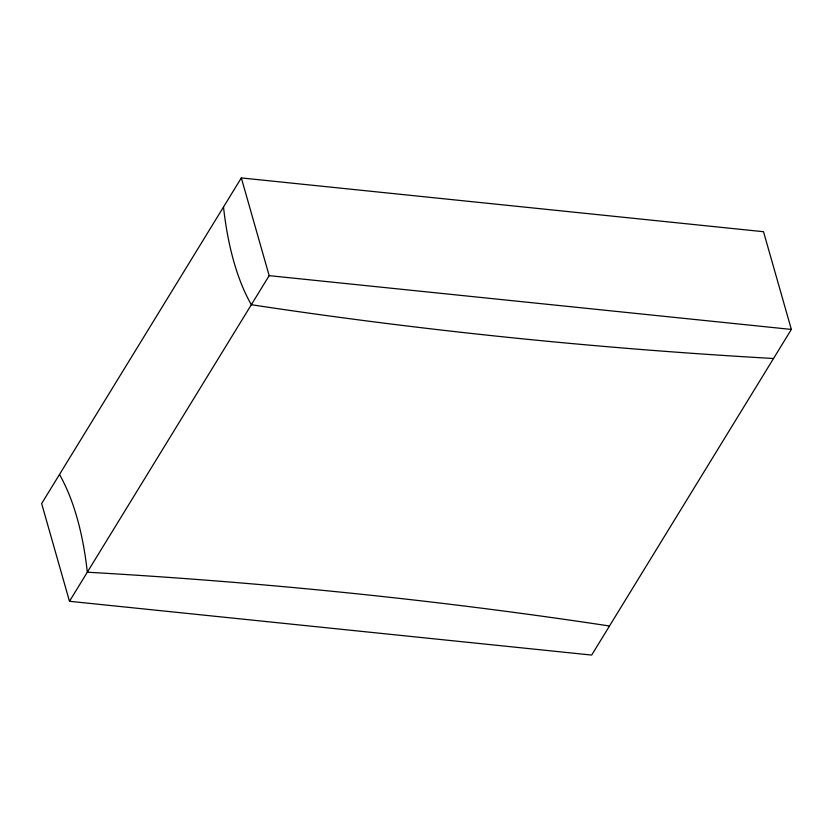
<?xml version="1.0" encoding="UTF-8"?>
<svg xmlns="http://www.w3.org/2000/svg" width="833" height="833" viewBox="0 0 833 833"><rect width="100%" height="100%" fill="white"/><g stroke="black" fill="none" stroke-linecap="round" stroke-linejoin="round"><path stroke-width="1.25" d="M241.331 177.929L41.65 503.569L69.483 601.291L591.669 655.071L791.35 329.431L763.517 231.709L241.331 177.929L269.163 275.65L69.483 601.291M269.163 275.65L791.35 329.431M773.524 358.502A4675.816 2833.491 -15.9 0 1 251.337 304.722A228.086 99.877 -84.1 0 1 223.504 207.001M609.496 626A4675.816 2833.491 -15.9 0 0 87.319 572.209A228.086 99.877 -84.1 0 0 59.476 474.498"/></g></svg>
